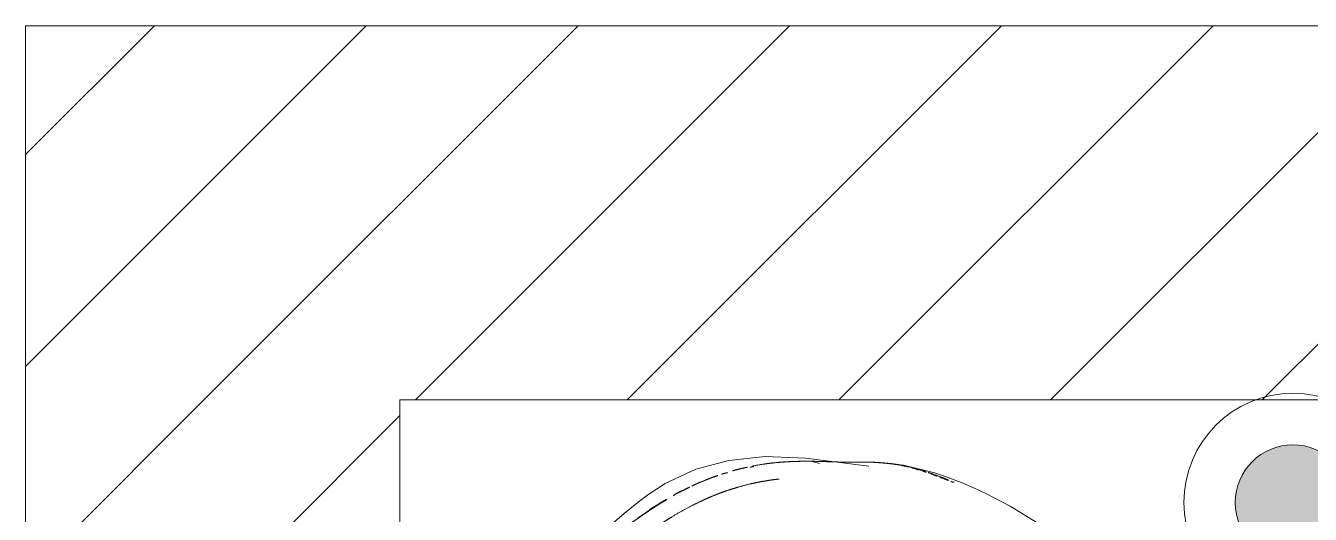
# Model space of a CAD drawing. Header units: millimetres. Extents: x 1680 to 166026, y 35966 to 91121.
# Drawn here: x 155358 to 156731, y 65923 to 66445 of the extents above; entities that cross this region are included whole.
import ezdxf

# ---------------------------------------------------------------- set-up
doc = ezdxf.new("R2010")
doc.units = ezdxf.units.MM
doc.linetypes.add('IMPORT-ACAD_ISO03W100', pattern=[762, 304.8, -457.2])
doc.layers.add('A-GENM', color=13, linetype='Continuous', lineweight=18)
doc.layers.add('G-IMPT', color=8, linetype='Continuous', lineweight=18)

# ---------------------------------------------------------------- blocks, each defined once
blk = doc.blocks.new('plan')
at = {"color": 252, "linetype": 'Continuous', "lineweight": 20, "true_color": 0x939598}
for p, q in [((495672.1, -192650), (495809.9, -192512.2)), ((495672.1, -192876.3), (496036.2, -192512.2)), ((495862.5, -192912.2), (496262.5, -192512.2)), ((496088.7, -192912.2), (496488.7, -192512.2)), ((496315, -192912.2), (496715, -192512.2)), ((496541.3, -192912.2), (496941.3, -192512.2)), ((496767.6, -192912.2), (497167.6, -192512.2)), ((496993.8, -192912.2), (497393.8, -192512.2)), ((495672.1, -193102.6), (495862.5, -192912.2)), ((495672.1, -193328.9), (496072.1, -192928.9))]:
    blk.add_line(p, q, dxfattribs=at)
at = {"color": 252, "lineweight": 20, "true_color": 0x939598}
for p, q in [((503332.1, -192512.2), (495672.1, -192512.2)), ((495672.1, -192512.2), (495672.1, -194072.2)), ((496072.1, -192912.2), (501132.1, -192912.2)), ((496072.1, -194072.2), (496072.1, -192912.2))]:
    blk.add_line(p, q, dxfattribs=at)
at = {"layer": 'A-GENM', "color": 252, "linetype": 'IMPORT-ACAD_ISO03W100', "lineweight": 20, "true_color": 0x939598}
for points, knots in [([(496419.5, -192990.6), (496419.5, -192990.6), (496420.4, -192990.3), (496421.4, -192990), (496422.3, -192989.8)], [0.117736276, 0.117736276, 0.117736276, 0.117736276, 0.117788462, 0.11992453, 0.11992453, 0.11992453, 0.11992453]), ([(496436.7, -192985.5), (496435.4, -192985.8), (496432.4, -192986.6), (496429.4, -192987.4), (496427.7, -192987.9)], [0.836921477, 0.836921477, 0.836921477, 0.836921477, 0.839285714, 0.842374922, 0.842374922, 0.842374922, 0.842374922]), ([(496431.6, -192986.9), (496433.7, -192986.4), (496437.8, -192985.3), (496441.9, -192984.4), (496443.8, -192984)], [0.159708872, 0.159708872, 0.159708872, 0.159708872, 0.163636364, 0.167105523, 0.167105523, 0.167105523, 0.167105523]), ([(496446.5, -192984.1), (496446.8, -192984), (496448.1, -192983.8), (496449.5, -192983.5), (496450.5, -192983.3)], [0.138710612, 0.138710612, 0.138710612, 0.138710612, 0.139423077, 0.141839354, 0.141839354, 0.141839354, 0.141839354]), ([(496471.5, -192979.3), (496468.5, -192979.7), (496461, -192980.6), (496453.4, -192981.9), (496448.8, -192982.8)], [0.81603462, 0.81603462, 0.81603462, 0.81603462, 0.82142857, 0.82967709, 0.82967709, 0.82967709, 0.82967709]), ([(496461.4, -192980.7), (496463.7, -192980.4), (496468.6, -192979.7), (496476.3, -192978.9), (496484.4, -192978.4), (496491.1, -192978), (496496.2, -192977.9), (496501.1, -192977.7), (496506.6, -192977.6), (496511.6, -192977.7), (496514.5, -192977.7), (496515.4, -192977.8)], [0.177647, 0.177647, 0.177647, 0.177647, 0.18181818, 0.18636364, 0.19090909, 0.19545455, 0.19772727, 0.2, 0.20454545, 0.20909091, 0.21103504, 0.21103504, 0.21103504, 0.21103504]), ([(496526.1, -192978), (496524.7, -192978), (496520.8, -192977.9), (496514.3, -192977.7), (496506.8, -192977.6), (496500.7, -192977.7), (496495.9, -192977.8), (496490.9, -192978), (496484.8, -192978.3), (496479, -192978.7), (496475.7, -192978.9), (496474.9, -192979)], [0.78310902, 0.78310902, 0.78310902, 0.78310902, 0.78571429, 0.79017857, 0.79464286, 0.79910714, 0.80133929, 0.80357143, 0.80803571, 0.8125, 0.81399215, 0.81399215, 0.81399215, 0.81399215]), ([(496522.2, -192977.9), (496523.4, -192978), (496525.8, -192978), (496529.7, -192978.2), (496533.5, -192978.3), (496537.4, -192978.4), (496540.5, -192978.5), (496542.9, -192978.5), (496545.1, -192978.5), (496547.8, -192978.6), (496550.6, -192978.6), (496554.1, -192978.6), (496557.8, -192978.5), (496561.8, -192978.5), (496565.5, -192978.5), (496569, -192978.6), (496572.4, -192978.6), (496575.7, -192978.7), (496578.8, -192978.8), (496581.8, -192978.9), (496584.5, -192979.1), (496586.6, -192979.3), (496588.1, -192979.4), (496589.6, -192979.5), (496591.5, -192979.7), (496593.8, -192979.9), (496596.5, -192980.2), (496600.1, -192980.6), (496604.3, -192981.2), (496609.1, -192982), (496613.9, -192983), (496618.6, -192984.1), (496623.4, -192985.3), (496628.2, -192986.8), (496632, -192988), (496634.1, -192988.8), (496634.4, -192988.9)], [0.2157765, 0.2157765, 0.2157765, 0.2157765, 0.2181818, 0.2204545, 0.2227273, 0.225, 0.2272727, 0.2284091, 0.2295455, 0.2318182, 0.2340909, 0.2363636, 0.2409091, 0.2454545, 0.25, 0.2545455, 0.2590909, 0.2636364, 0.2681818, 0.2727273, 0.2772727, 0.2795455, 0.2818182, 0.2840909, 0.2863636, 0.2909091, 0.2954545, 0.3, 0.3090909, 0.3181818, 0.3272727, 0.3363636, 0.3454545, 0.3545455, 0.3636364, 0.3650526, 0.3650526, 0.3650526, 0.3650526]), ([(496615.4, -192983.7), (496614.9, -192983.6), (496612.9, -192983.1), (496607.8, -192982), (496601.5, -192980.9), (496594.8, -192980.1), (496590.3, -192979.7), (496587.1, -192979.4), (496585.2, -192979.3), (496583.1, -192979.1), (496580.4, -192978.9), (496577.3, -192978.8), (496574.3, -192978.7), (496571, -192978.6), (496567.7, -192978.5), (496564.2, -192978.5), (496560.6, -192978.5), (496556.9, -192978.5), (496553.7, -192978.5), (496551.6, -192978.5), (496550.9, -192978.5)], [0.66691659, 0.66691659, 0.66691659, 0.66691659, 0.66964286, 0.67857143, 0.69642857, 0.70535714, 0.71428571, 0.71875, 0.72098214, 0.72321429, 0.72767857, 0.73214286, 0.73660714, 0.74107143, 0.74553571, 0.75, 0.75446429, 0.75892857, 0.76339286, 0.76529814, 0.76529814, 0.76529814, 0.76529814]), ([(496626.7, -192986.9), (496625.5, -192986.5), (496623, -192985.7), (496620.6, -192985), (496619.2, -192984.7)], [0.64520964, 0.64520964, 0.64520964, 0.64520964, 0.65178571, 0.65939846, 0.65939846, 0.65939846, 0.65939846]), ([(496634.5, -192989.4), (496634.1, -192989.3), (496632.8, -192988.9), (496631.5, -192988.4), (496630.6, -192988.2)], [0.632271527, 0.632271527, 0.632271527, 0.632271527, 0.633928571, 0.638346189, 0.638346189, 0.638346189, 0.638346189]), ([(496636.6, -192989.6), (496637.5, -192989.9), (496640.6, -192991), (496646.5, -192993.1), (496652.4, -192995.2), (496655.6, -192996.5), (496655.7, -192996.5)], [0.3683324, 0.3683324, 0.3683324, 0.3683324, 0.37272727, 0.38181818, 0.39090909, 0.39109221, 0.39109221, 0.39109221, 0.39109221]), ([(496224, -193153.9), (496229.4, -193147.2), (496240.6, -193134.1), (496258.9, -193115.8), (496275.1, -193101.6), (496288.4, -193090.6), (496298.5, -193082.6), (496308.8, -193074.8), (496319.1, -193067.2), (496327.8, -193060.8), (496334.9, -193055.8), (496340.2, -193052.1), (496345.7, -193048.3), (496351.5, -193044.4), (496357.2, -193040.7), (496364.8, -193036), (496374.4, -193030.3), (496385.5, -193024.4), (496393.4, -193020.6), (496399.3, -193017.9), (496403.4, -193016.1), (496406.9, -193014.6), (496409.8, -193013.5), (496412.8, -193012.3), (496416.7, -193010.8), (496421.7, -193009.1), (496427.7, -193007.1), (496436, -193004.6), (496444.3, -193002.4), (496452.6, -193000.6), (496458.8, -192999.4), (496465.2, -192998.3), (496471.8, -192997.3), (496478, -192996.6), (496483.1, -192996.2), (496486.9, -192995.9), (496490, -192995.7), (496493.2, -192995.6), (496496.7, -192995.4), (496499.8, -192995.3), (496502.3, -192995.2), (496504.2, -192995.2), (496506.1, -192995.1), (496507.5, -192995.1), (496508.8, -192995.1), (496510.1, -192995.1), (496511.2, -192995), (496512.3, -192995), (496513.4, -192995), (496514.5, -192995), (496515.7, -192995), (496517.2, -192995), (496519.6, -192995.1), (496523.1, -192995.1), (496526.9, -192995.2), (496530.7, -192995.3), (496534.1, -192995.4), (496536.8, -192995.6), (496538.9, -192995.7), (496540.6, -192995.7), (496542, -192995.8), (496543.2, -192995.9), (496544.5, -192996), (496545.7, -192996.1), (496546.8, -192996.1), (496547.8, -192996.1), (496548.8, -192996.1), (496549.8, -192996.2), (496550.7, -192996.2), (496551.2, -192996.2), (496551.6, -192996.1), (496552.1, -192996.1), (496553, -192996.1), (496554.2, -192996.1), (496555.5, -192996.1), (496556.6, -192996.1), (496557.6, -192996.1), (496558.6, -192996.1), (496559.7, -192996.1), (496560.8, -192996.1), (496562.1, -192996.1), (496563.4, -192996.1), (496564.7, -192996.1), (496565.8, -192996.1), (496567, -192996.1), (496568.1, -192996.1), (496569.3, -192996.1), (496571.1, -192996.1), (496573.6, -192996.1), (496576.6, -192996.1), (496579.6, -192996.1), (496582.4, -192996.1), (496585.2, -192996.1), (496587.9, -192996.2), (496590.5, -192996.2), (496593.1, -192996.3), (496595.4, -192996.4), (496597.4, -192996.4), (496598.8, -192996.5), (496600, -192996.6), (496601.3, -192996.7), (496602.6, -192996.8), (496604.2, -192996.9), (496605.5, -192997), (496606.5, -192997.1), (496607.2, -192997.1), (496607.8, -192997.2), (496608.7, -192997.2), (496609.9, -192997.3), (496611.4, -192997.5), (496613.1, -192997.7), (496614.9, -192997.9), (496616.9, -192998.1), (496619.6, -192998.4), (496623, -192999), (496627.2, -192999.7), (496631.2, -193000.5), (496635.1, -193001.4), (496638, -193002.1), (496640.2, -193002.7), (496641.7, -193003.1), (496643, -193003.5), (496644.8, -193004.1), (496646.8, -193004.7), (496649.1, -193005.5), (496652, -193006.4), (496654.7, -193007.4), (496657.5, -193008.3), (496659.5, -193009), (496661.5, -193009.7), (496664, -193010.6), (496666.9, -193011.7), (496670.1, -193012.9), (496673.3, -193014.1), (496676.6, -193015.4), (496679.8, -193016.8), (496682.3, -193017.9), (496684.3, -193018.8), (496685.7, -193019.4), (496687, -193019.9), (496688.5, -193020.6), (496690.2, -193021.3), (496692, -193022), (496693.6, -193022.7), (496695, -193023.4), (496696.5, -193024.1), (496698.6, -193025.2), (496701.4, -193026.6), (496705.5, -193028.8), (496710.6, -193031.5), (496717.5, -193035.2), (496726.2, -193039.9), (496734.4, -193044.7), (496741.2, -193048.7), (496746.4, -193051.9), (496751.6, -193055.2), (496758.8, -193059.8), (496768.3, -193066.1), (496777.8, -193072.7), (496785.4, -193078.1), (496790.8, -193082), (496796.3, -193086), (496803.7, -193091.5), (496812.8, -193098.5), (496823.4, -193106.8), (496833, -193114.6), (496841.5, -193121.6), (496849.2, -193128.1), (496855.1, -193133.1), (496859.4, -193136.8), (496862.5, -193139.6), (496865.3, -193142.1), (496868.6, -193145.1), (496872.1, -193148.3), (496875.2, -193151.2), (496877.8, -193153.6), (496879.8, -193155.5), (496881.9, -193157.5), (496884.7, -193160.2), (496888.1, -193163.5), (496892.5, -193167.8), (496896.9, -193172.3), (496901.1, -193176.7), (496905, -193180.8), (496908, -193184), (496910.2, -193186.6), (496911.9, -193188.5), (496913.5, -193190.4), (496915.6, -193192.8), (496918, -193195.8), (496920.3, -193198.6), (496922, -193200.9), (496923.2, -193202.7), (496924.4, -193204.3), (496925.3, -193205.8), (496926.2, -193207.1), (496927.1, -193208.5), (496927.9, -193209.9), (496928.8, -193211.4), (496929.6, -193212.9), (496930.5, -193214.5), (496931.3, -193216), (496932, -193217.5), (496932.8, -193219), (496933.9, -193221.1), (496935.3, -193224), (496937.3, -193228.2), (496939.3, -193232.9), (496941.3, -193237.9), (496942.8, -193242.1), (496944, -193245.3), (496944.8, -193247.7), (496945.6, -193250), (496946.7, -193253.2), (496948.2, -193257.2), (496949.6, -193261.2), (496950.8, -193264.4), (496951.7, -193266.8), (496952.6, -193269.2), (496953.5, -193271.8), (496954.5, -193274.4), (496955.5, -193277), (496956.5, -193279.5), (496957.7, -193282.6), (496959.1, -193286.1), (496960.6, -193289.5), (496962, -193292.3), (496963.2, -193294.8), (496964.4, -193297), (496965.6, -193299.1), (496966.6, -193301), (496967.7, -193302.9), (496969, -193305.1), (496970.6, -193307.6), (496972.3, -193310.3), (496974.1, -193313.4), (496976.3, -193316.9), (496979.1, -193321.6), (496982.3, -193327.3), (496985.2, -193332.5), (496987.5, -193336.8), (496989.6, -193340.9), (496992, -193345.7), (496994.7, -193351.5), (496997.2, -193357.3), (497000.3, -193365), (497004, -193375.1), (497007.1, -193385.5), (497009.3, -193394), (497010.7, -193400.3), (497011.9, -193406.5), (497012.9, -193412.8), (497013.7, -193419.1), (497014.4, -193425.4), (497014.9, -193431.9), (497015.1, -193438.5), (497015.1, -193445), (497014.9, -193451.4), (497014.5, -193457.7), (497013.9, -193464.1), (497013.1, -193470.5), (497012.2, -193476.7), (497011.3, -193482), (497010.5, -193486.2), (497009.8, -193489.5), (497009.1, -193492.6), (497008.2, -193496.3), (497007.1, -193500.9), (497005.4, -193507.2), (497003, -193515.2), (496999.5, -193526.2), (496994.9, -193539), (496990.6, -193550.1), (496987, -193558.8), (496984.5, -193564.5), (496982.3, -193569.4), (496979.6, -193575.4), (496976.2, -193582.7), (496972, -193591.3), (496966.1, -193602.8), (496958.5, -193617), (496948.7, -193633.8), (496938.4, -193650.2), (496924.1, -193671.5), (496912.5, -193687.1), (496904.4, -193697.3)], [0, 0, 0, 0, 0.010204, 0.020408, 0.030612, 0.035714, 0.040816, 0.045918, 0.05102, 0.056122, 0.058673, 0.061224, 0.063776, 0.066327, 0.068878, 0.071429, 0.076531, 0.081633, 0.086735, 0.091837, 0.096939, 0.09949, 0.102041, 0.104592, 0.107143, 0.112245, 0.117347, 0.122449, 0.132653, 0.137755, 0.142857, 0.147959, 0.153061, 0.158163, 0.163265, 0.165816, 0.168367, 0.170918, 0.173469, 0.17602, 0.177296, 0.178571, 0.179847, 0.181122, 0.182398, 0.183673, 0.184949, 0.186224, 0.1875, 0.188776, 0.190051, 0.191327, 0.193878, 0.196429, 0.19898, 0.201531, 0.204082, 0.206633, 0.209184, 0.211735, 0.214286, 0.216837, 0.219388, 0.221939, 0.223214, 0.22449, 0.225765, 0.227041, 0.229592, 0.232143, 0.234694, 0.237245, 0.239796, 0.242347, 0.243622, 0.244898, 0.246173, 0.247449, 0.25, 0.252551, 0.255102, 0.257653, 0.258929, 0.260204, 0.26148, 0.262755, 0.264031, 0.265306, 0.267857, 0.270408, 0.272959, 0.27551, 0.278061, 0.280612, 0.283163, 0.285714, 0.288265, 0.290816, 0.293367, 0.295918, 0.297194, 0.298469, 0.299745, 0.30102, 0.301658, 0.302296, 0.302934, 0.303571, 0.304847, 0.306122, 0.307398, 0.308673, 0.309949, 0.311224, 0.313776, 0.316327, 0.318878, 0.321429, 0.32398, 0.325255, 0.326531, 0.327806, 0.329082, 0.331633, 0.334184, 0.336735, 0.341837, 0.344388, 0.346939, 0.34949, 0.352041, 0.357143, 0.362245, 0.367347, 0.372449, 0.377551, 0.382653, 0.385204, 0.387755, 0.390306, 0.392857, 0.397959, 0.403061, 0.405612, 0.408163, 0.410714, 0.413265, 0.418367, 0.423469, 0.428571, 0.433673, 0.438776, 0.443878, 0.446429, 0.44898, 0.451531, 0.454082, 0.459184, 0.464286, 0.466837, 0.469388, 0.471939, 0.47449, 0.479592, 0.484694, 0.489796, 0.494898, 0.5, 0.505102, 0.507653, 0.510204, 0.512755, 0.515306, 0.520408, 0.52551, 0.528061, 0.530612, 0.533163, 0.535714, 0.540816, 0.545918, 0.55102, 0.556122, 0.561224, 0.566327, 0.568878, 0.571429, 0.57398, 0.576531, 0.581633, 0.586735, 0.589286, 0.591837, 0.594388, 0.596939, 0.59949, 0.602041, 0.604592, 0.607143, 0.609694, 0.612245, 0.614796, 0.617347, 0.619898, 0.622449, 0.627551, 0.632653, 0.637755, 0.642857, 0.647959, 0.65051, 0.653061, 0.655612, 0.658163, 0.663265, 0.668367, 0.670918, 0.673469, 0.67602, 0.678571, 0.681122, 0.683673, 0.686224, 0.688776, 0.693878, 0.69898, 0.704082, 0.709184, 0.714286, 0.719388, 0.72449, 0.729592, 0.734694, 0.739796, 0.744898, 0.75, 0.755102, 0.760204, 0.765306, 0.770408, 0.772959, 0.77551, 0.780612, 0.785714, 0.790816, 0.795918, 0.806122, 0.816327, 0.821429, 0.826531, 0.831633, 0.836735, 0.841837, 0.846939, 0.852041, 0.857143, 0.862245, 0.867347, 0.872449, 0.877551, 0.882653, 0.887755, 0.892857, 0.895408, 0.897959, 0.90051, 0.903061, 0.908163, 0.913265, 0.918367, 0.923469, 0.928571, 0.933673, 0.936224, 0.938776, 0.940689, 0.942602, 0.946429, 0.950255, 0.954082, 0.961735, 0.969388, 0.977041, 0.984694, 1, 1, 1, 1]), ([(496384, -193004.4), (496387.2, -193002.8), (496395.2, -192999.2), (496404.5, -192995.6), (496410.6, -192993.4), (496411.8, -192993)], [0.13006675, 0.13006675, 0.13006675, 0.13006675, 0.13636364, 0.14545455, 0.14761346, 0.14761346, 0.14761346, 0.14761346]), ([(496411.7, -192992.9), (496409, -192993.8), (496401.6, -192996.5), (496392.9, -193000.1), (496386.8, -193002.9), (496385.5, -193003.5)], [0.85218693, 0.85218693, 0.85218693, 0.85218693, 0.85714286, 0.86607143, 0.86872107, 0.86872107, 0.86872107, 0.86872107]), ([(496391.2, -193000.8), (496391.6, -193000.6), (496392.4, -193000.3), (496393.1, -193000), (496393.4, -192999.9)], [0.095036675, 0.095036675, 0.095036675, 0.095036675, 0.096153846, 0.096851861, 0.096851861, 0.096851861, 0.096851861]), ([(496658.5, -192998.3), (496657.8, -192998), (496656, -192997.3), (496654.3, -192996.6), (496653.3, -192996.2)], [0.605082444, 0.605082444, 0.605082444, 0.605082444, 0.607142857, 0.609957256, 0.609957256, 0.609957256, 0.609957256]), ([(496382, -193005.2), (496379.9, -193006.2), (496373.9, -193009.2), (496368, -193012.4), (496364.1, -193014.5)], [0.87096836, 0.87096836, 0.87096836, 0.87096836, 0.875, 0.88269468, 0.88269468, 0.88269468, 0.88269468]), ([(496365.3, -193013.5), (496366.3, -193012.9), (496369.6, -193011.1), (496372.4, -193009.7), (496374.2, -193008.8)], [0.075337892, 0.075337892, 0.075337892, 0.075337892, 0.076923077, 0.080609271, 0.080609271, 0.080609271, 0.080609271]), ([(496373.1, -193009.8), (496375.3, -193008.7), (496378.2, -193007.2), (496381.1, -193005.7), (496381.9, -193005.4)], [0.123036194, 0.123036194, 0.123036194, 0.123036194, 0.127272727, 0.128715544, 0.128715544, 0.128715544, 0.128715544]), ([(496356.7, -193018.8), (496354.1, -193020.4), (496342.8, -193027.3), (496323.6, -193040.3), (496298.7, -193058.5), (496274.5, -193077.1), (496250.9, -193097.1), (496228.9, -193118.5), (496215.4, -193134), (496209.1, -193142)], [0.8876515, 0.8876515, 0.8876515, 0.8876515, 0.8928571, 0.9107143, 0.9285714, 0.9464286, 0.9642857, 0.9821429, 1, 1, 1, 1]), ([(496286.4, -193068.2), (496291.2, -193064.5), (496300.1, -193057.7), (496313.4, -193048), (496326.2, -193038.9), (496339, -193030.1), (496349.4, -193023.4), (496355.7, -193019.6), (496357.5, -193018.6)], [0.06219998, 0.06219998, 0.06219998, 0.06219998, 0.07272727, 0.08181818, 0.09090909, 0.1, 0.10909091, 0.11268068, 0.11268068, 0.11268068, 0.11268068]), ([(496338.6, -193029.7), (496341.5, -193027.8), (496347.8, -193023.7), (496353.9, -193020), (496357.1, -193018.2)], [0.063869202, 0.063869202, 0.063869202, 0.063869202, 0.067307692, 0.071484189, 0.071484189, 0.071484189, 0.071484189])]:
    blk.add_open_spline(points, degree=3, knots=knots, dxfattribs=at)
for points in [[(496442, -192984.2), (496440.9, -192984.5), (496439.9, -192984.7), (496438.8, -192985)], [(496399.1, -192997.6), (496400.9, -192996.9), (496402.7, -192996.2), (496404.5, -192995.6)], [(496415.8, -192991.6), (496417, -192991.2), (496418.2, -192990.9), (496419.4, -192990.5)], [(496640.6, -192991.6), (496640.3, -192991.5), (496640.1, -192991.4), (496639.8, -192991.3)], [(496643.5, -192992.6), (496642.9, -192992.4), (496642.4, -192992.2), (496641.8, -192992)], [(496646, -192993.5), (496645.3, -192993.3), (496644.6, -192993), (496643.9, -192992.8)], [(496652.8, -192996), (496651.6, -192995.6), (496650.4, -192995.2), (496649.3, -192994.7)], [(496656.4, -192996.8), (496657, -192997), (496657.5, -192997.2), (496658.1, -192997.4)], [(496663.2, -193000.1), (496662.5, -192999.8), (496661.8, -192999.5), (496661.1, -192999.3)], [(496663.6, -192999.6), (496664, -192999.7), (496664.3, -192999.9), (496664.6, -193000)]]:
    blk.add_open_spline(points, degree=3, dxfattribs=at)
at = {"layer": 'G-IMPT', "color": 252, "lineweight": 20, "true_color": 0x939598}
for p, q in [((496423.8, -192976.7), (496462.5, -192972.7)), ((496462.5, -192972.7), (496505.5, -192974.3)), ((496505.5, -192974.3), (496570.4, -192982.6)), ((496355.5, -193001.6), (496388.5, -192986.2)), ((496388.5, -192986.2), (496423.8, -192976.7)), ((496511.3, -192977.7), (496520.6, -192980.2)), ((496543.4, -192978.5), (496538.9, -192978.4)), ((496552.8, -192978.5), (496543.4, -192978.5)), ((496568.3, -192978.5), (496552.8, -192978.5)), ((496570.4, -192982.6), (496573.3, -192983.1)), ((496579.7, -192978.8), (496610.5, -192981.8)), ((496610.5, -192981.8), (496643.5, -192990)), ((496337.1, -193013.6), (496355.5, -193001.6)), ((496643.5, -192990), (496658, -192995.1)), ((496658, -192995.1), (496673.7, -193001.1)), ((496673.7, -193001.1), (496687.1, -193006.8)), ((496326.8, -193021.4), (496337.1, -193013.6)), ((496687.1, -193006.8), (496699.2, -193012.4)), ((496699.2, -193012.4), (496724.4, -193025.5)), ((496311.9, -193033.5), (496326.8, -193021.4)), ((496724.4, -193025.5), (496777, -193058)), ((496275.6, -193064.6), (496311.9, -193033.5))]:
    blk.add_line(p, q, dxfattribs=at)
blk = doc.blocks.new('vav')
at = {"lineweight": 13}
blk.add_hatch(color=1, dxfattribs=at).paths.add_polyline_path([(-5.9, 61.4, -1), (5.9, -61.4, -1)])
at = {"color": 7, "lineweight": 20}
for p, q in [((146.4, 318), (234.9, 217.9)), ((87.4, 77.3), (234.9, 217.9)), ((-93, -70.6), (-237.2, -199.4)), ((-237.2, -199.4), (-156.4, -305.8))]:
    blk.add_line(p, q, dxfattribs=at)
blk.add_circle((0, 0), 116.7, dxfattribs=at)
at = {"color": 1, "lineweight": 13}
blk.add_circle((0, 0), 61.7, dxfattribs=at)

msp = doc.modelspace()

# ---------------------------------------------------------------- block references
for name, p in [('plan', (-340313.9, 258957.2)), ('vav', (156712.8, 65935.4))]:
    msp.add_blockref(name, p)

doc.saveas('drawing.dxf')
